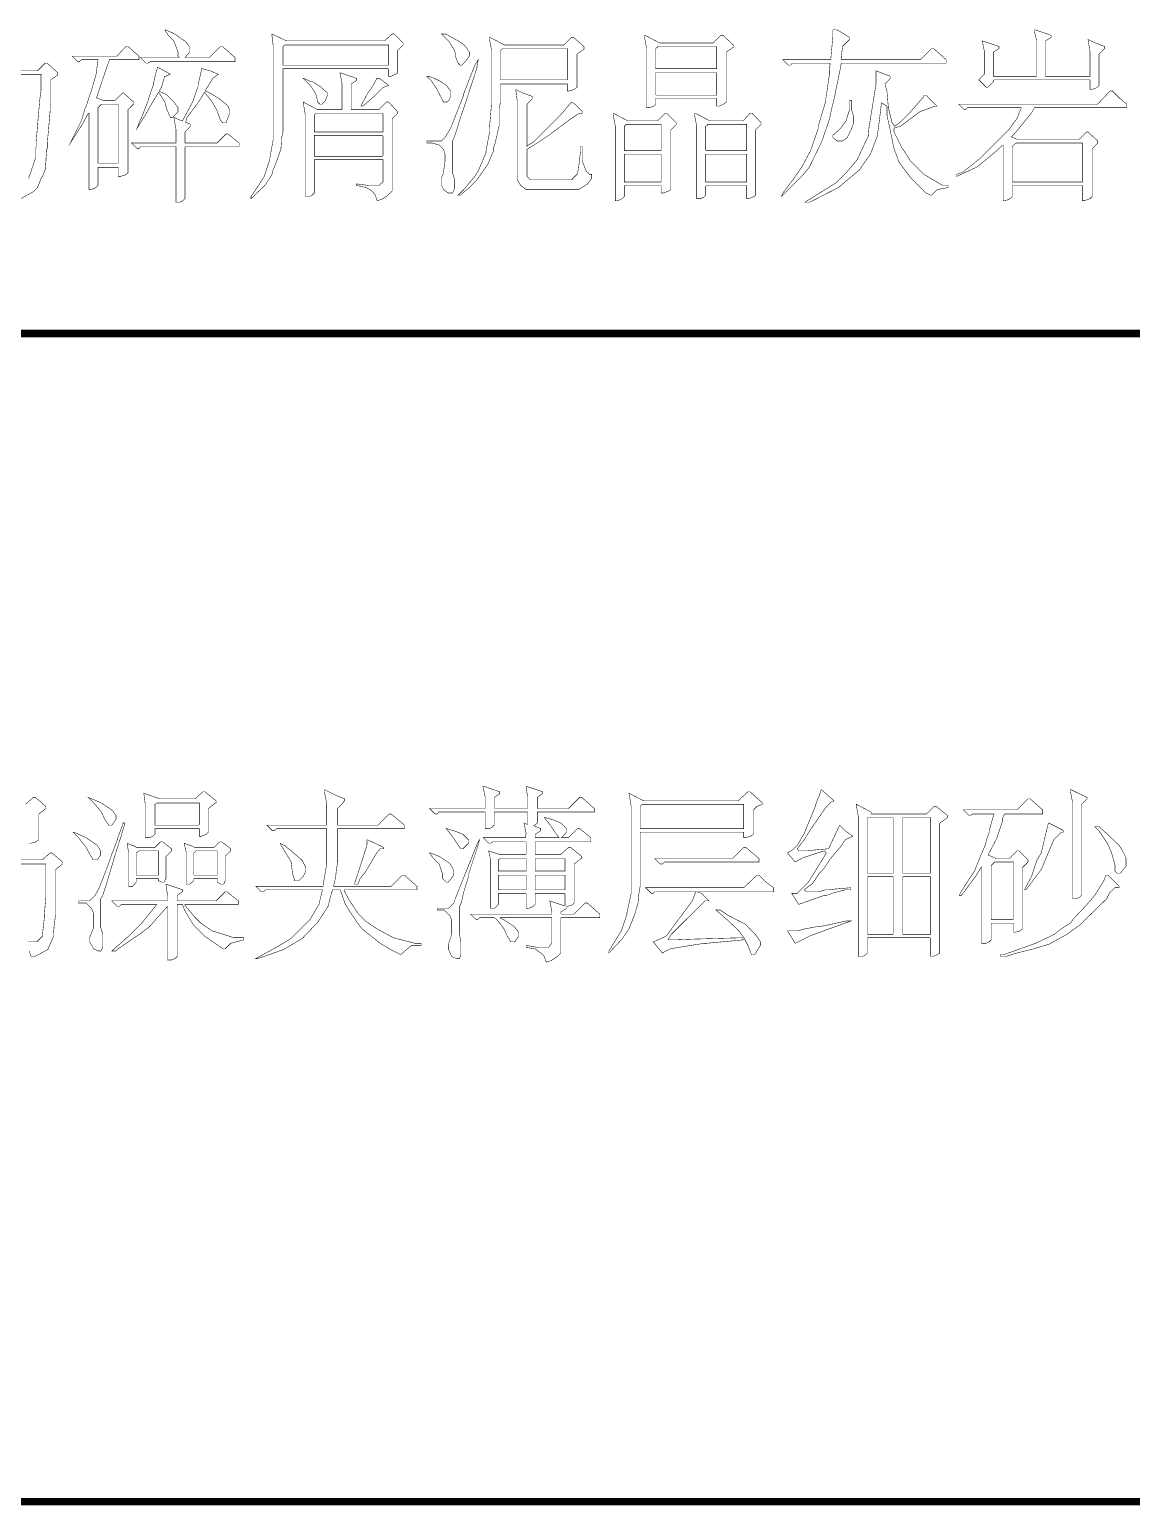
# Model space of a CAD drawing. Extents: x 94 to 452, y -72 to 1042.
# Drawn here: x 273.07 to 294.83, y 258.6 to 287.75 of the extents above; entities that cross this region are included whole.
import ezdxf

# ---------------------------------------------------------------- set-up
doc = ezdxf.new("R2010")
doc.units = 0
doc.header["$MEASUREMENT"] = 0
doc.layers.add('TREE_LAYER', color=7, linetype='Continuous')

msp = doc.modelspace()

# ---------------------------------------------------------------- linework, layer by layer
at = {"layer": 'TREE_LAYER'}
for points, const_width, elevation in [([(275.752383, 287.74748), (275.738658, 287.74748), (275.807285, 287.637676), (275.917089, 287.527872), (275.999442, 287.308264), (275.999442, 287.225911), (276.026893, 287.19846), (276.026893, 287.19846), (275.258266, 287.19846), (275.36807, 287.088656), (275.409246, 287.088656), (275.450423, 287.116107), (277.124932, 287.116107), (277.124932, 287.19846), (276.877874, 287.418068), (276.836697, 287.418068), (276.617089, 287.19846), (276.136697, 287.19846), (276.136697, 287.19846), (276.150423, 287.212186), (276.21905, 287.294539), (276.21905, 287.418068), (276.150423, 287.514147), (275.930815, 287.665127), (275.875913, 287.692578), (275.752383, 287.74748), (275.752383, 287.74748)], 0.01, 56), ([(289.011207, 287.74748), (288.928854, 287.74748), (288.928854, 287.610225), (288.887677, 287.157284), (287.940619, 287.157284), (288.050423, 287.04748), (288.091599, 287.04748), (288.132775, 287.088656), (288.873952, 287.088656), (288.873952, 287.074931), (288.860226, 286.937676), (288.860226, 286.855323), (288.791599, 286.388656), (288.791599, 286.34748), (288.640619, 285.839637), (288.640619, 285.79846), (288.489638, 285.359245), (288.311207, 285.029833), (288.160226, 284.810225), (287.940619, 284.52199), (287.913168, 284.453362), (288.324932, 284.865127), (288.462187, 285.029833), (288.709246, 285.537676), (288.860226, 285.976892), (288.901403, 286.169049), (288.97003, 286.443558), (288.97003, 286.471009), (289.079834, 286.992578), (289.09356, 287.088656), (291.166109, 287.088656), (291.166109, 287.157284), (290.91905, 287.376892), (290.877874, 287.376892), (290.658266, 287.157284), (289.09356, 287.157284), (289.09356, 287.184735), (289.121011, 287.418068), (289.258266, 287.555323), (289.258266, 287.5965), (289.011207, 287.74748), (289.011207, 287.74748)], 0.01, 56), ([(292.922972, 287.74748), (292.909246, 287.74748), (292.909246, 287.720029), (292.950423, 287.541598), (292.950423, 286.827872), (292.936697, 286.827872), (292.113168, 286.827872), (292.099442, 286.827872), (292.099442, 287.308264), (292.209246, 287.376892), (292.209246, 287.376892), (292.209246, 287.418068), (291.879834, 287.527872), (291.921011, 287.32199), (291.921011, 286.869049), (291.811207, 286.759245), (291.962187, 286.608264), (291.989638, 286.608264), (292.099442, 286.718068), (292.099442, 286.745519), (292.113168, 286.759245), (294.007285, 286.759245), (294.007285, 286.745519), (294.007285, 286.567088), (294.089638, 286.580813), (294.14454, 286.608264), (294.185717, 286.649441), (294.185717, 287.267088), (294.295521, 287.376892), (294.295521, 287.418068), (294.117089, 287.486696), (293.966109, 287.555323), (294.007285, 287.32199), (294.007285, 286.827872), (294.007285, 286.827872), (293.128854, 286.827872), (293.128854, 286.827872), (293.128854, 287.527872), (293.238658, 287.5965), (293.238658, 287.5965), (293.238658, 287.637676), (292.922972, 287.74748), (292.922972, 287.74748)], 0.01, 56), ([(277.852383, 287.665127), (277.852383, 287.665127), (277.852383, 287.651402), (277.879834, 287.431794), (277.879834, 285.578853), (277.811207, 285.208264), (277.811207, 285.180813), (277.701403, 284.851402), (277.591599, 284.67297), (277.440619, 284.453362), (277.440619, 284.412186), (277.715128, 284.67297), (277.852383, 284.878853), (277.866109, 284.94748), (277.948462, 285.153362), (277.962187, 285.194539), (278.030815, 285.386696), (278.04454, 285.565127), (278.04454, 285.565127), (278.04454, 285.606304), (278.071991, 285.729833), (278.071991, 286.965127), (278.071991, 286.978853), (280.14454, 286.978853), (280.158266, 286.965127), (280.158266, 286.827872), (280.199442, 286.827872), (280.295521, 286.869049), (280.336697, 286.8965), (280.336697, 287.335715), (280.446501, 287.445519), (280.446501, 287.486696), (280.26807, 287.665127), (280.226893, 287.665127), (280.075913, 287.527872), (278.140619, 287.527872), (277.852383, 287.665127), (277.852383, 287.665127)], 0.01, 56), ([(278.099442, 287.445519), (278.099442, 287.445519), (280.14454, 287.445519), (280.158266, 287.445519), (280.158266, 287.04748), (280.14454, 287.04748), (278.071991, 287.04748), (278.071991, 287.04748), (278.071991, 287.418068), (278.099442, 287.445519), (278.099442, 287.445519)], 0.01, 56), ([(281.283756, 287.665127), (281.201403, 287.665127), (281.352383, 287.514147), (281.462187, 287.335715), (281.489638, 287.184735), (281.530815, 287.088656), (281.571991, 287.04748), (281.599442, 287.04748), (281.681795, 287.129833), (281.750423, 287.225911), (281.750423, 287.308264), (281.66807, 287.431794), (281.530815, 287.527872), (281.283756, 287.665127), (281.283756, 287.665127)], 0.01, 56), ([(282.162187, 287.5965), (282.148462, 287.5965), (282.148462, 287.569049), (282.189638, 287.349441), (282.189638, 286.278853), (282.148462, 285.79846), (282.148462, 285.716107), (282.079834, 285.345519), (282.079834, 285.318068), (281.928854, 284.961205), (281.860226, 284.851402), (281.640619, 284.590617), (281.530815, 284.480813), (281.571991, 284.480813), (281.736697, 284.618068), (281.901403, 284.782774), (282.121011, 285.09846), (282.230815, 285.359245), (282.230815, 285.414147), (282.258266, 285.4965), (282.299442, 285.674931), (282.340619, 285.853362), (282.340619, 286.210225), (282.36807, 286.306304), (282.36807, 286.676892), (282.381795, 286.676892), (283.685717, 286.676892), (283.685717, 286.676892), (283.685717, 286.539637), (283.726893, 286.539637), (283.822972, 286.567088), (283.877874, 286.608264), (283.877874, 287.267088), (284.015128, 287.363166), (284.015128, 287.376892), (284.015128, 287.418068), (283.809246, 287.5965), (283.76807, 287.5965), (283.617089, 287.445519), (282.450423, 287.445519), (282.162187, 287.5965), (282.162187, 287.5965)], 0.01, 56), ([(285.222972, 287.637676), (285.209246, 287.637676), (285.209246, 287.610225), (285.250423, 287.390617), (285.250423, 286.210225), (285.31905, 286.210225), (285.387677, 286.237676), (285.428854, 286.278853), (285.428854, 286.388656), (285.442579, 286.388656), (286.636697, 286.388656), (286.636697, 286.388656), (286.636697, 286.237676), (286.677874, 286.237676), (286.773952, 286.278853), (286.828854, 286.320029), (286.828854, 287.308264), (286.966109, 287.404343), (286.966109, 287.418068), (286.966109, 287.445519), (286.760226, 287.637676), (286.71905, 287.637676), (286.56807, 287.486696), (285.511207, 287.486696), (285.222972, 287.637676), (285.222972, 287.637676)], 0.01, 56), ([(275.011207, 287.418068), (274.97003, 287.418068), (274.791599, 287.225911), (273.913168, 287.225911), (274.022972, 287.116107), (274.050423, 287.116107), (274.091599, 287.157284), (274.421011, 287.157284), (274.421011, 287.157284), (274.379834, 286.855323), (274.283756, 286.525911), (274.27003, 286.49846), (274.187677, 286.237676), (274.173952, 286.223951), (274.091599, 285.949441), (273.871991, 285.510225), (273.871991, 285.510225), (274.11905, 285.894539), (274.228854, 286.100421), (274.242579, 286.100421), (274.242579, 284.590617), (274.324932, 284.604343), (274.379834, 284.631794), (274.421011, 284.67297), (274.421011, 285.029833), (274.421011, 285.029833), (274.81905, 285.029833), (274.81905, 285.029833), (274.81905, 284.851402), (274.860226, 284.851402), (274.956305, 284.878853), (275.011207, 284.920029), (275.011207, 286.169049), (275.121011, 286.278853), (275.121011, 286.320029), (274.928854, 286.49846), (274.901403, 286.49846), (274.750423, 286.34748), (274.530815, 286.34748), (274.39356, 286.402382), (274.39356, 286.416107), (274.640619, 287.143558), (274.640619, 287.157284), (275.230815, 287.157284), (275.230815, 287.225911), (275.011207, 287.418068), (275.011207, 287.418068)], 0.01, 56), ([(281.928854, 287.157284), (281.860226, 287.04748), (281.640619, 286.484735), (281.640619, 286.457284), (281.379834, 285.79846), (281.27003, 285.620029), (281.201403, 285.551402), (280.913168, 285.551402), (280.913168, 285.510225), (281.022972, 285.510225), (281.160226, 285.469049), (281.242579, 285.386696), (281.27003, 285.290617), (281.27003, 285.139637), (281.242579, 284.94748), (281.242579, 284.920029), (281.201403, 284.823951), (281.201403, 284.67297), (281.242579, 284.590617), (281.338658, 284.52199), (281.421011, 284.52199), (281.462187, 284.618068), (281.462187, 284.782774), (281.421011, 284.920029), (281.421011, 285.551402), (281.462187, 285.64748), (281.503364, 285.771009), (281.599442, 286.086696), (281.626893, 286.155323), (281.901403, 286.992578), (281.901403, 287.020029), (281.928854, 287.157284), (281.928854, 287.157284)], 0.01, 56), ([(282.409246, 287.376892), (282.409246, 287.376892), (283.685717, 287.376892), (283.685717, 287.376892), (283.685717, 286.759245), (283.685717, 286.759245), (282.381795, 286.759245), (282.36807, 286.759245), (282.36807, 287.335715), (282.409246, 287.376892), (282.409246, 287.376892)], 0.01, 56), ([(285.47003, 287.404343), (285.47003, 287.418068), (286.636697, 287.418068), (286.636697, 287.404343), (286.636697, 286.978853), (286.636697, 286.978853), (285.442579, 286.978853), (285.428854, 286.978853), (285.428854, 287.376892), (285.47003, 287.404343), (285.47003, 287.404343)], 0.01, 56), ([(272.897481, 284.412186), (273.14454, 284.549441), (273.226893, 284.631794), (273.295521, 284.810225), (273.336697, 284.878853), (273.377874, 284.988656), (273.391599, 285.153362), (273.391599, 285.167088), (273.391599, 285.194539), (273.405325, 285.331794), (273.405325, 285.386696), (273.41905, 285.400421), (273.41905, 285.455323), (273.41905, 285.510225), (273.446501, 285.812186), (273.446501, 285.812186), (273.473952, 286.141598), (273.473952, 286.155323), (273.473952, 286.251402), (273.487677, 286.265127), (273.487677, 286.759245), (273.624932, 286.855323), (273.624932, 286.869049), (273.624932, 286.8965), (273.41905, 287.088656), (273.377874, 287.088656), (273.226893, 286.937676), (272.101403, 286.937676)], 0.01, 56), ([(272.828854, 286.869049), (273.295521, 286.869049), (273.295521, 286.855323), (273.295521, 286.553362), (273.26807, 286.34748), (273.226893, 285.867088), (273.226893, 285.867088), (273.199442, 285.537676), (273.199442, 285.523951), (273.199442, 285.427872), (273.185717, 285.414147), (273.185717, 285.208264), (273.075913, 284.892578), (273.048462, 284.810225)], 0.01, 56), ([(276.479834, 286.978853), (276.466109, 286.978853), (276.466109, 286.965127), (276.438658, 286.841598), (276.397481, 286.663166), (276.397481, 286.635715), (276.287677, 286.320029), (276.095521, 285.963166), (276.081795, 285.949441), (276.06807, 285.949441), (275.917089, 286.018068), (275.958266, 285.784735), (275.958266, 285.510225), (275.958266, 285.510225), (275.079834, 285.510225), (275.189638, 285.400421), (275.230815, 285.400421), (275.258266, 285.441598), (275.958266, 285.441598), (275.958266, 285.427872), (275.958266, 284.343558), (276.040619, 284.343558), (276.095521, 284.371009), (276.136697, 284.412186), (276.136697, 285.427872), (276.150423, 285.441598), (277.207285, 285.441598), (277.207285, 285.510225), (276.987677, 285.688656), (276.946501, 285.688656), (276.76807, 285.510225), (276.150423, 285.510225), (276.136697, 285.510225), (276.136697, 285.729833), (276.246501, 285.839637), (276.246501, 285.880813), (276.150423, 285.92199), (276.177874, 286.018068), (276.397481, 286.306304), (276.521011, 286.512186), (276.658266, 286.34748), (276.754344, 286.182774), (276.76807, 286.155323), (276.836697, 285.963166), (276.877874, 285.908264), (276.946501, 285.908264), (277.015128, 286.086696), (277.015128, 286.169049), (276.987677, 286.237676), (276.960226, 286.265127), (276.809246, 286.388656), (276.630815, 286.49846), (276.534736, 286.539637), (276.685717, 286.786696), (276.795521, 286.869049), (276.630815, 286.937676), (276.575913, 286.951402), (276.479834, 286.978853), (276.479834, 286.978853)], 0.01, 56), ([(275.601403, 287.006304), (275.587677, 287.006304), (275.587677, 286.978853), (275.560226, 286.882774), (275.51905, 286.704343), (275.51905, 286.676892), (275.464148, 286.525911), (275.464148, 286.512186), (275.409246, 286.361205), (275.409246, 286.34748), (275.271991, 285.990617), (275.258266, 285.976892), (275.189638, 285.79846), (275.36807, 286.086696), (275.450423, 286.237676), (275.615128, 286.512186), (275.628854, 286.49846), (275.738658, 286.320029), (275.779834, 286.169049), (275.848462, 286.018068), (275.889638, 286.018068), (275.999442, 286.127872), (275.999442, 286.210225), (275.930815, 286.306304), (275.766109, 286.471009), (275.642579, 286.525911), (275.628854, 286.539637), (275.67003, 286.608264), (275.738658, 286.827872), (275.752383, 286.827872), (275.848462, 286.869049), (275.601403, 287.006304), (275.601403, 287.006304)], 0.01, 56), ([(279.211207, 286.8965), (279.197481, 286.8965), (279.197481, 286.882774), (279.238658, 286.690617), (279.238658, 286.169049), (279.238658, 286.169049), (278.758266, 286.169049), (278.47003, 286.320029), (278.511207, 286.07297), (278.511207, 284.453362), (278.59356, 284.453362), (278.648462, 284.480813), (278.689638, 284.52199), (278.689638, 285.180813), (278.689638, 285.180813), (280.034736, 285.180813), (280.048462, 285.180813), (280.048462, 284.741598), (279.966109, 284.67297), (279.760226, 284.67297), (279.554344, 284.700421), (279.526893, 284.700421), (279.526893, 284.67297), (279.71905, 284.631794), (279.828854, 284.563166), (279.897481, 284.480813), (279.924932, 284.384735), (279.938658, 284.371009), (280.048462, 284.412186), (280.14454, 284.480813), (280.226893, 284.563166), (280.226893, 285.990617), (280.336697, 286.100421), (280.336697, 286.127872), (280.158266, 286.320029), (280.117089, 286.320029), (279.966109, 286.169049), (279.430815, 286.169049), (279.417089, 286.169049), (279.417089, 286.676892), (279.526893, 286.745519), (279.526893, 286.759245), (279.526893, 286.786696), (279.211207, 286.8965), (279.211207, 286.8965)], 0.01, 56), ([(285.428854, 286.8965), (285.442579, 286.8965), (286.636697, 286.8965), (286.636697, 286.8965), (286.636697, 286.471009), (286.636697, 286.457284), (285.442579, 286.457284), (285.428854, 286.471009), (285.428854, 286.8965), (285.428854, 286.8965)], 0.01, 56), ([(289.779834, 286.937676), (289.779834, 286.937676), (289.779834, 286.663166), (289.642579, 285.812186), (289.628854, 285.64748), (289.409246, 285.180813), (289.189638, 284.920029), (288.997481, 284.727872), (288.379834, 284.343558), (288.475913, 284.343558), (289.038658, 284.631794), (289.450423, 284.974931), (289.67003, 285.290617), (289.807285, 285.64748), (289.848462, 285.963166), (289.889638, 286.306304), (289.999442, 286.237676), (289.999442, 286.045519), (290.040619, 285.867088), (290.136697, 285.400421), (290.232775, 285.139637), (290.260226, 285.09846), (290.466109, 284.823951), (290.76807, 284.52199), (290.864148, 284.480813), (290.877874, 284.480813), (290.987677, 284.590617), (291.207285, 284.631794), (291.207285, 284.67297), (291.097481, 284.67297), (290.726893, 284.892578), (290.466109, 285.153362), (290.287677, 285.427872), (290.136697, 285.729833), (290.136697, 285.79846), (290.150423, 285.812186), (290.260226, 285.839637), (290.64454, 286.127872), (290.946501, 286.237676), (290.987677, 286.237676), (290.76807, 286.457284), (290.726893, 286.457284), (290.726893, 286.429833), (290.438658, 286.100421), (290.273952, 285.935715), (290.150423, 285.839637), (290.095521, 285.92199), (290.026893, 286.1965), (289.999442, 286.512186), (289.958266, 286.676892), (289.958266, 286.676892), (290.06807, 286.786696), (290.06807, 286.827872), (289.779834, 286.937676), (289.779834, 286.937676)], 0.01, 56), ([(278.483756, 286.786696), (278.47003, 286.786696), (278.621011, 286.635715), (278.717089, 286.484735), (278.730815, 286.443558), (278.758266, 286.320029), (278.799442, 286.278853), (278.840619, 286.278853), (278.909246, 286.34748), (278.950423, 286.457284), (278.950423, 286.49846), (278.813168, 286.62199), (278.662187, 286.718068), (278.607285, 286.731794), (278.483756, 286.786696), (278.483756, 286.786696)], 0.01, 56), ([(279.979834, 286.786696), (279.938658, 286.786696), (279.924932, 286.786696), (279.828854, 286.608264), (279.746501, 286.49846), (279.609246, 286.237676), (279.636697, 286.237676), (279.664148, 286.251402), (279.883756, 286.443558), (280.048462, 286.608264), (280.158266, 286.649441), (279.979834, 286.786696), (279.979834, 286.786696)], 0.01, 56), ([(280.954344, 286.827872), (280.913168, 286.827872), (280.995521, 286.745519), (281.091599, 286.608264), (281.242579, 286.320029), (281.311207, 286.320029), (281.352383, 286.361205), (281.379834, 286.416107), (281.379834, 286.539637), (281.311207, 286.635715), (281.201403, 286.718068), (281.064148, 286.786696), (280.954344, 286.827872), (280.954344, 286.827872)], 0.01, 56), ([(282.67003, 286.567088), (282.67003, 286.567088), (282.67003, 286.553362), (282.697481, 286.333755), (282.697481, 284.782774), (282.766109, 284.67297), (282.875913, 284.590617), (283.905325, 284.590617), (283.973952, 284.631794), (284.083756, 284.700421), (284.166109, 284.810225), (284.166109, 284.892578), (284.124932, 284.892578), (284.056305, 284.961205), (283.987677, 285.139637), (283.987677, 285.441598), (283.946501, 285.441598), (283.946501, 285.345519), (283.905325, 284.988656), (283.877874, 284.892578), (283.76807, 284.782774), (282.958266, 284.782774), (282.889638, 284.851402), (282.889638, 285.386696), (283.026893, 285.469049), (283.356305, 285.688656), (283.699442, 285.949441), (283.905325, 286.086696), (283.987677, 286.100421), (283.987677, 286.127872), (283.836697, 286.278853), (283.76807, 286.320029), (283.548462, 286.059245), (283.026893, 285.537676), (282.917089, 285.469049), (282.889638, 285.441598), (282.889638, 285.455323), (282.889638, 286.278853), (282.999442, 286.388656), (282.999442, 286.429833), (282.807285, 286.49846), (282.67003, 286.567088), (282.67003, 286.567088)], 0.01, 56), ([(274.489638, 286.278853), (274.489638, 286.278853), (274.81905, 286.278853), (274.81905, 286.278853), (274.81905, 285.112186), (274.81905, 285.112186), (274.421011, 285.112186), (274.421011, 285.112186), (274.421011, 286.210225), (274.489638, 286.278853), (274.489638, 286.278853)], 0.01, 56), ([(289.299442, 286.34748), (289.258266, 286.34748), (289.258266, 286.169049), (289.189638, 285.949441), (289.079834, 285.79846), (288.928854, 285.661205), (288.928854, 285.620029), (289.011207, 285.551402), (289.121011, 285.551402), (289.217089, 285.620029), (289.299442, 285.79846), (289.340619, 285.908264), (289.340619, 286.031794), (289.299442, 286.169049), (289.299442, 286.34748), (289.299442, 286.34748)], 0.01, 56), ([(294.446501, 286.539637), (294.405325, 286.539637), (294.158266, 286.278853), (291.413168, 286.278853), (291.522972, 286.169049), (291.550423, 286.169049), (291.591599, 286.210225), (292.648462, 286.210225), (292.648462, 286.1965), (292.59356, 286.07297), (292.579834, 286.018068), (292.401403, 285.771009), (291.838658, 285.208264), (291.495521, 284.933755), (291.371991, 284.892578), (291.371991, 284.851402), (291.728854, 285.016107), (291.783756, 285.043558), (292.16807, 285.359245), (292.277874, 285.469049), (292.291599, 285.469049), (292.291599, 284.371009), (292.373952, 284.384735), (292.428854, 284.412186), (292.47003, 284.453362), (292.47003, 284.659245), (292.47003, 284.67297), (293.856305, 284.67297), (293.856305, 284.659245), (293.856305, 284.371009), (293.897481, 284.371009), (294.007285, 284.412186), (294.048462, 284.453362), (294.048462, 285.400421), (294.158266, 285.510225), (294.158266, 285.551402), (293.966109, 285.729833), (293.938658, 285.729833), (293.787677, 285.578853), (292.579834, 285.578853), (292.456305, 285.633755), (292.59356, 285.784735), (292.86807, 286.127872), (292.909246, 286.210225), (294.734736, 286.210225), (294.734736, 286.278853), (294.597481, 286.388656), (294.446501, 286.539637), (294.446501, 286.539637)], 0.01, 56), ([(278.717089, 286.086696), (278.730815, 286.100421), (280.034736, 286.100421), (280.048462, 286.086696), (280.048462, 285.729833), (280.034736, 285.729833), (278.689638, 285.729833), (278.689638, 285.729833), (278.689638, 286.059245), (278.717089, 286.086696), (278.717089, 286.086696)], 0.01, 56), ([(284.591599, 286.100421), (284.591599, 286.100421), (284.591599, 286.07297), (284.632775, 285.853362), (284.632775, 284.371009), (284.715128, 284.384735), (284.77003, 284.412186), (284.811207, 284.453362), (284.811207, 284.659245), (284.811207, 284.67297), (285.538658, 284.67297), (285.538658, 284.659245), (285.538658, 284.52199), (285.579834, 284.52199), (285.689638, 284.563166), (285.730815, 284.590617), (285.730815, 285.771009), (285.840619, 285.880813), (285.840619, 285.908264), (285.648462, 286.100421), (285.621011, 286.100421), (285.47003, 285.949441), (284.879834, 285.949441), (284.591599, 286.100421), (284.591599, 286.100421)], 0.01, 56), ([(286.211207, 286.100421), (286.197481, 286.100421), (286.197481, 286.07297), (286.238658, 285.853362), (286.238658, 284.412186), (286.321011, 284.412186), (286.375913, 284.439637), (286.417089, 284.480813), (286.417089, 284.659245), (286.430815, 284.67297), (287.226893, 284.67297), (287.226893, 284.659245), (287.226893, 284.412186), (287.26807, 284.412186), (287.377874, 284.453362), (287.405325, 284.480813), (287.405325, 285.771009), (287.515128, 285.880813), (287.515128, 285.908264), (287.336697, 286.100421), (287.295521, 286.100421), (287.158266, 285.949441), (286.499442, 285.949441), (286.211207, 286.100421), (286.211207, 286.100421)], 0.01, 56), ([(284.838658, 285.867088), (284.852383, 285.880813), (285.538658, 285.880813), (285.538658, 285.867088), (285.538658, 285.37297), (285.538658, 285.359245), (284.811207, 285.359245), (284.811207, 285.37297), (284.811207, 285.839637), (284.838658, 285.867088), (284.838658, 285.867088)], 0.01, 56), ([(286.458266, 285.867088), (286.458266, 285.880813), (287.226893, 285.880813), (287.226893, 285.867088), (287.226893, 285.37297), (287.226893, 285.359245), (286.430815, 285.359245), (286.417089, 285.37297), (286.417089, 285.839637), (286.458266, 285.867088), (286.458266, 285.867088)], 0.01, 56), ([(278.689638, 285.64748), (278.689638, 285.661205), (280.034736, 285.661205), (280.048462, 285.64748), (280.048462, 285.263166), (280.034736, 285.249441), (278.689638, 285.249441), (278.689638, 285.263166), (278.689638, 285.64748), (278.689638, 285.64748)], 0.01, 56), ([(292.538658, 285.510225), (292.538658, 285.510225), (293.856305, 285.510225), (293.856305, 285.510225), (293.856305, 284.741598), (293.856305, 284.741598), (292.47003, 284.741598), (292.47003, 284.741598), (292.47003, 285.441598), (292.538658, 285.510225), (292.538658, 285.510225)], 0.01, 56), ([(284.811207, 285.290617), (284.811207, 285.290617), (285.538658, 285.290617), (285.538658, 285.290617), (285.538658, 284.741598), (285.538658, 284.741598), (284.811207, 284.741598), (284.811207, 284.741598), (284.811207, 285.290617), (284.811207, 285.290617)], 0.01, 56), ([(286.417089, 285.290617), (286.430815, 285.290617), (287.226893, 285.290617), (287.226893, 285.290617), (287.226893, 284.741598), (287.226893, 284.741598), (286.430815, 284.741598), (286.417089, 284.741598), (286.417089, 285.290617), (286.417089, 285.290617)], 0.01, 56), ([(221.22612, 281.747003), (399.22612, 281.747003)], 0.15, 178), ([(273.059473, 271.681371), (273.10065, 271.681371), (273.196728, 271.708822), (273.25163, 271.749998), (273.25163, 272.257841), (273.388885, 272.367645), (273.388885, 272.367645), (273.388885, 272.408822), (273.183003, 272.587253), (273.141826, 272.587253), (272.990846, 272.449998)], 0.01, 57), ([(274.22614, 272.587253), (274.22614, 272.587253), (274.335944, 272.477449), (274.486924, 272.299018), (274.555552, 272.148037), (274.624179, 272.051959), (274.624179, 272.038233), (274.692807, 272.038233), (274.77516, 272.148037), (274.77516, 272.23039), (274.706532, 272.326469), (274.486924, 272.477449), (274.22614, 272.587253), (274.22614, 272.587253)], 0.01, 57), ([(276.532023, 272.697057), (276.490846, 272.697057), (276.339866, 272.559802), (275.639866, 272.559802), (275.324179, 272.669606), (275.35163, 272.463724), (275.35163, 271.791175), (275.433983, 271.791175), (275.502611, 271.818626), (275.543787, 271.859802), (275.543787, 271.969606), (275.543787, 271.969606), (276.408493, 271.969606), (276.422219, 271.969606), (276.422219, 271.818626), (276.463395, 271.818626), (276.559473, 271.859802), (276.60065, 271.900979), (276.60065, 272.367645), (276.737905, 272.477449), (276.75163, 272.477449), (276.75163, 272.518626), (276.532023, 272.697057), (276.532023, 272.697057)], 0.01, 57), ([(278.892807, 272.738233), (278.892807, 272.738233), (278.892807, 272.683332), (278.933983, 272.463724), (278.933983, 272.051959), (278.920258, 272.038233), (277.753591, 272.038233), (277.863395, 271.92843), (277.904572, 271.92843), (277.945748, 271.969606), (278.920258, 271.969606), (278.933983, 271.969606), (278.933983, 271.255881), (278.865356, 270.857841), (278.865356, 270.83039), (277.533983, 270.83039), (277.643787, 270.720586), (277.684964, 270.720586), (277.72614, 270.761763), (278.85163, 270.761763), (278.85163, 270.761763), (278.783003, 270.473528), (278.604572, 270.171567), (278.233983, 269.800979), (277.959473, 269.636273), (277.533983, 269.402939), (277.57516, 269.402939), (278.083003, 269.581371), (278.453591, 269.800979), (278.755552, 270.116665), (278.961434, 270.432351), (279.043787, 270.748037), (279.057513, 270.761763), (279.194768, 270.761763), (279.208493, 270.748037), (279.304572, 270.473528), (279.441826, 270.25392), (279.606532, 270.020586), (279.647709, 269.97941), (279.990846, 269.7049), (280.224179, 269.567645), (280.388885, 269.485292), (280.402611, 269.485292), (280.608493, 269.663724), (280.80065, 269.663724), (280.80065, 269.7049), (280.677121, 269.7049), (280.25163, 269.814704), (279.922219, 269.993135), (279.702611, 270.144116), (279.55163, 270.295096), (279.373199, 270.569606), (279.277121, 270.748037), (279.290846, 270.761763), (280.718297, 270.761763), (280.718297, 270.83039), (280.471238, 271.049998), (280.430062, 271.049998), (280.210454, 270.83039), (279.071238, 270.83039), (279.071238, 270.844116), (279.112415, 271.008822), (279.12614, 271.159802), (279.153591, 271.310783), (279.153591, 271.969606), (279.153591, 271.969606), (280.471238, 271.969606), (280.471238, 272.038233), (280.210454, 272.257841), (280.169277, 272.257841), (279.94967, 272.038233), (279.153591, 272.038233), (279.153591, 272.051959), (279.153591, 272.367645), (279.290846, 272.518626), (279.290846, 272.559802), (279.112415, 272.62843), (278.892807, 272.738233), (278.892807, 272.738233)], 0.01, 57), ([(282.035944, 272.806861), (282.022219, 272.806861), (282.022219, 272.793135), (282.063395, 272.600979), (282.063395, 272.381371), (282.063395, 272.367645), (280.965356, 272.367645), (281.07516, 272.257841), (281.116336, 272.257841), (281.143787, 272.299018), (282.063395, 272.299018), (282.063395, 272.299018), (282.063395, 271.969606), (282.145748, 271.969606), (282.20065, 271.997057), (282.241826, 272.038233), (282.241826, 272.299018), (282.255552, 272.299018), (282.90065, 272.299018), (282.90065, 272.299018), (282.90065, 272.065684), (282.90065, 272.051959), (282.832023, 272.07941), (282.873199, 271.873528), (282.859473, 271.791175), (282.022219, 271.791175), (282.132023, 271.681371), (282.173199, 271.681371), (282.214375, 271.708822), (282.859473, 271.708822), (282.873199, 271.708822), (282.873199, 271.461763), (282.859473, 271.461763), (282.337905, 271.461763), (282.255552, 271.489214), (282.132023, 271.53039), (282.173199, 271.351959), (282.173199, 270.391175), (282.241826, 270.391175), (282.324179, 270.473528), (282.324179, 270.67941), (282.324179, 270.693135), (282.859473, 270.693135), (282.873199, 270.67941), (282.873199, 270.391175), (282.955552, 270.4049), (283.010454, 270.432351), (283.05163, 270.473528), (283.05163, 270.67941), (283.05163, 270.693135), (283.628101, 270.693135), (283.641826, 270.67941), (283.641826, 270.446077), (283.628101, 270.446077), (283.339866, 270.542155), (283.381042, 270.336273), (283.381042, 270.281371), (281.77516, 270.281371), (281.884964, 270.171567), (281.912415, 270.171567), (281.953591, 270.212743), (282.241826, 270.212743), (282.296728, 270.171567), (282.433983, 269.993135), (282.502611, 269.842155), (282.571238, 269.732351), (282.653591, 269.732351), (282.653591, 269.746077), (282.722219, 269.842155), (282.722219, 269.924508), (282.639866, 270.034312), (282.433983, 270.171567), (282.365356, 270.199018), (282.365356, 270.212743), (282.365356, 270.212743), (283.381042, 270.212743), (283.381042, 270.212743), (283.381042, 269.7049), (283.312415, 269.622547), (283.106532, 269.622547), (282.873199, 269.663724), (282.873199, 269.622547), (283.05163, 269.595096), (283.161434, 269.512743), (283.230062, 269.444116), (283.271238, 269.334312), (283.367317, 269.361763), (283.490846, 269.444116), (283.559473, 269.512743), (283.559473, 270.212743), (283.573199, 270.212743), (284.328101, 270.212743), (284.328101, 270.281371), (284.081042, 270.500979), (284.039866, 270.500979), (283.820258, 270.281371), (283.573199, 270.281371), (283.559473, 270.295096), (283.559473, 270.322547), (283.669277, 270.391175), (283.669277, 270.432351), (283.683003, 270.432351), (283.779081, 270.459802), (283.820258, 270.500979), (283.820258, 271.269606), (283.957513, 271.37941), (283.971238, 271.37941), (283.971238, 271.420586), (283.75163, 271.599018), (283.710454, 271.599018), (283.559473, 271.461763), (283.05163, 271.461763), (283.05163, 271.461763), (283.05163, 271.708822), (283.05163, 271.708822), (284.14967, 271.708822), (284.14967, 271.791175), (283.930062, 271.969606), (283.888885, 271.969606), (283.710454, 271.791175), (283.573199, 271.791175), (283.573199, 271.791175), (283.669277, 271.900979), (283.669277, 271.969606), (283.559473, 272.07941), (283.394768, 272.148037), (283.339866, 272.161763), (283.243787, 272.189214), (283.230062, 272.189214), (283.339866, 272.051959), (283.518297, 271.791175), (283.518297, 271.791175), (283.05163, 271.791175), (283.05163, 271.859802), (283.161434, 271.92843), (283.161434, 271.969606), (283.024179, 272.024508), (283.092807, 272.07941), (283.092807, 272.299018), (283.092807, 272.299018), (284.218297, 272.299018), (284.218297, 272.367645), (283.971238, 272.587253), (283.930062, 272.587253), (283.710454, 272.367645), (283.092807, 272.367645), (283.092807, 272.381371), (283.092807, 272.587253), (283.188885, 272.655881), (283.202611, 272.697057), (282.873199, 272.806861), (282.873199, 272.806861), (282.873199, 272.793135), (282.90065, 272.600979), (282.90065, 272.381371), (282.90065, 272.367645), (282.255552, 272.367645), (282.241826, 272.381371), (282.241826, 272.587253), (282.35163, 272.655881), (282.35163, 272.697057), (282.035944, 272.806861), (282.035944, 272.806861)], 0.01, 57), ([(287.292807, 272.697057), (287.25163, 272.697057), (287.059473, 272.518626), (285.192807, 272.518626), (284.904572, 272.669606), (284.945748, 272.422547), (284.945748, 270.67941), (284.863395, 270.308822), (284.863395, 270.281371), (284.753591, 269.951959), (284.643787, 269.773528), (284.506532, 269.55392), (284.506532, 269.512743), (284.767317, 269.787253), (284.904572, 269.993135), (285.014375, 270.267645), (285.083003, 270.500979), (285.096728, 270.665684), (285.124179, 270.83039), (285.124179, 271.887253), (285.124179, 271.900979), (287.169277, 271.900979), (287.169277, 271.887253), (287.169277, 271.791175), (287.210454, 271.791175), (287.306532, 271.818626), (287.361434, 271.859802), (287.361434, 272.340194), (287.430062, 272.408822), (287.539866, 272.449998), (287.539866, 272.477449), (287.292807, 272.697057), (287.292807, 272.697057)], 0.01, 57), ([(288.706532, 272.738233), (288.692807, 272.724508), (288.65163, 272.587253), (288.637905, 272.573528), (288.583003, 272.422547), (288.583003, 272.408822), (288.363395, 271.873528), (288.22614, 271.640194), (288.143787, 271.557841), (288.033983, 271.489214), (288.184964, 271.310783), (288.335944, 271.393135), (288.624179, 271.489214), (288.761434, 271.53039), (288.802611, 271.489214), (288.583003, 271.132351), (288.445748, 270.912743), (288.22614, 270.693135), (288.116336, 270.693135), (288.253591, 270.473528), (288.761434, 270.651959), (288.802611, 270.651959), (288.884964, 270.67941), (288.912415, 270.693135), (289.173199, 270.761763), (289.283003, 270.761763), (289.283003, 270.802939), (288.967317, 270.775488), (288.967317, 270.775488), (288.857513, 270.761763), (288.857513, 270.761763), (288.788885, 270.761763), (288.637905, 270.720586), (288.404572, 270.720586), (288.363395, 270.761763), (288.528101, 270.885292), (288.665356, 271.091175), (288.747709, 271.173528), (288.884964, 271.37941), (289.104572, 271.640194), (289.173199, 271.749998), (289.324179, 271.818626), (289.173199, 271.92843), (289.063395, 272.038233), (288.843787, 271.571567), (288.528101, 271.544116), (288.528101, 271.544116), (288.418297, 271.53039), (288.418297, 271.53039), (288.253591, 271.53039), (288.22614, 271.571567), (288.363395, 271.749998), (288.473199, 271.92843), (288.77516, 272.367645), (288.884964, 272.491175), (288.953591, 272.518626), (288.706532, 272.738233), (288.706532, 272.738233)], 0.01, 57), ([(292.824179, 272.559802), (292.783003, 272.559802), (292.563395, 272.340194), (291.506532, 272.340194), (291.616336, 272.23039), (291.643787, 272.23039), (291.684964, 272.257841), (292.110454, 272.257841), (292.110454, 272.257841), (292.014375, 271.92843), (292.014375, 271.887253), (291.973199, 271.777449), (291.945748, 271.667645), (291.835944, 271.406861), (291.72614, 271.132351), (291.465356, 270.734312), (291.424179, 270.651959), (291.424179, 270.651959), (291.465356, 270.651959), (291.479081, 270.665684), (291.753591, 271.036273), (291.863395, 271.214704), (291.863395, 271.214704), (291.863395, 269.7049), (291.959473, 269.7049), (292.014375, 269.732351), (292.055552, 269.773528), (292.055552, 270.102939), (292.055552, 270.102939), (292.481042, 270.102939), (292.494768, 270.102939), (292.494768, 269.924508), (292.535944, 269.924508), (292.632023, 269.951959), (292.673199, 269.993135), (292.673199, 271.200979), (292.783003, 271.310783), (292.783003, 271.351959), (292.604572, 271.53039), (292.563395, 271.53039), (292.412415, 271.37941), (292.15163, 271.37941), (292.00065, 271.448037), (292.00065, 271.461763), (292.165356, 271.777449), (292.27516, 272.106861), (292.27516, 272.161763), (292.316336, 272.257841), (293.071238, 272.257841), (293.071238, 272.340194), (292.824179, 272.559802), (292.824179, 272.559802)], 0.01, 57), ([(293.633983, 272.738233), (293.620258, 272.738233), (293.620258, 272.710783), (293.661434, 272.491175), (293.661434, 270.583332), (293.730062, 270.583332), (293.798689, 270.610783), (293.839866, 270.651959), (293.839866, 272.449998), (293.94967, 272.559802), (293.94967, 272.587253), (293.771238, 272.669606), (293.633983, 272.738233), (293.633983, 272.738233)], 0.01, 57), ([(275.584964, 272.477449), (275.598689, 272.477449), (276.408493, 272.477449), (276.422219, 272.477449), (276.422219, 272.051959), (276.408493, 272.038233), (275.543787, 272.038233), (275.543787, 272.051959), (275.543787, 272.449998), (275.584964, 272.477449), (275.584964, 272.477449)], 0.01, 57), ([(285.15163, 272.436273), (285.165356, 272.449998), (287.169277, 272.449998), (287.169277, 272.436273), (287.169277, 271.969606), (287.169277, 271.969606), (285.124179, 271.969606), (285.124179, 271.969606), (285.124179, 272.408822), (285.15163, 272.436273), (285.15163, 272.436273)], 0.01, 57), ([(289.392807, 272.449998), (289.392807, 272.449998), (289.392807, 272.422547), (289.433983, 272.202939), (289.433983, 269.444116), (289.516336, 269.444116), (289.571238, 269.471567), (289.612415, 269.512743), (289.612415, 269.800979), (289.612415, 269.814704), (290.847709, 269.814704), (290.861434, 269.800979), (290.861434, 269.444116), (290.902611, 269.444116), (290.998689, 269.485292), (291.039866, 269.512743), (291.039866, 272.07941), (291.177121, 272.175488), (291.190846, 272.189214), (291.190846, 272.23039), (290.971238, 272.408822), (290.930062, 272.408822), (290.779081, 272.257841), (289.694768, 272.257841), (289.681042, 272.299018), (289.392807, 272.449998), (289.392807, 272.449998)], 0.01, 57), ([(274.953591, 272.07941), (274.912415, 272.07941), (274.912415, 272.065684), (274.802611, 271.763724), (274.802611, 271.749998), (274.665356, 271.393135), (274.665356, 271.37941), (274.624179, 271.269606), (274.583003, 271.159802), (274.445748, 270.802939), (274.363395, 270.651959), (274.253591, 270.542155), (274.033983, 270.542155), (274.033983, 270.500979), (274.184964, 270.500979), (274.294768, 270.391175), (274.335944, 270.295096), (274.335944, 270.020586), (274.253591, 269.814704), (274.253591, 269.732351), (274.335944, 269.595096), (274.432023, 269.55392), (274.473199, 269.55392), (274.514375, 269.622547), (274.514375, 269.897057), (274.473199, 270.020586), (274.473199, 270.583332), (274.514375, 270.651959), (274.583003, 270.857841), (274.637905, 271.049998), (274.733983, 271.365684), (274.747709, 271.420586), (274.884964, 271.846077), (274.884964, 271.859802), (274.953591, 272.07941), (274.953591, 272.07941)], 0.01, 57), ([(289.612415, 272.189214), (289.612415, 272.189214), (290.120258, 272.189214), (290.120258, 272.189214), (290.120258, 271.091175), (290.120258, 271.091175), (289.612415, 271.091175), (289.612415, 271.091175), (289.612415, 272.189214), (289.612415, 272.189214)], 0.01, 57), ([(290.312415, 272.189214), (290.312415, 272.189214), (290.847709, 272.189214), (290.861434, 272.189214), (290.861434, 271.091175), (290.847709, 271.091175), (290.312415, 271.091175), (290.312415, 271.091175), (290.312415, 272.189214), (290.312415, 272.189214)], 0.01, 57), ([(293.194768, 272.07941), (293.181042, 272.065684), (293.043787, 271.489214), (292.961434, 271.351959), (292.85163, 271.022547), (292.755552, 270.844116), (292.714375, 270.761763), (292.741826, 270.761763), (292.755552, 270.775488), (293.043787, 271.159802), (293.290846, 271.749998), (293.441826, 271.900979), (293.483003, 271.900979), (293.469277, 271.942155), (293.194768, 272.07941), (293.194768, 272.07941)], 0.01, 57), ([(294.183003, 272.010783), (294.10065, 272.010783), (294.183003, 271.92843), (294.347709, 271.681371), (294.361434, 271.65392), (294.430062, 271.502939), (294.498689, 271.255881), (294.498689, 271.132351), (294.539866, 271.091175), (294.608493, 271.091175), (294.718297, 271.22843), (294.718297, 271.393135), (294.64967, 271.53039), (294.581042, 271.640194), (294.333983, 271.873528), (294.183003, 272.010783), (294.183003, 272.010783)], 0.01, 57), ([(273.937905, 271.900979), (273.924179, 271.900979), (274.047709, 271.777449), (274.184964, 271.599018), (274.267317, 271.448037), (274.322219, 271.351959), (274.335944, 271.351959), (274.404572, 271.351959), (274.473199, 271.448037), (274.473199, 271.53039), (274.404572, 271.640194), (274.184964, 271.791175), (273.937905, 271.900979), (273.937905, 271.900979)], 0.01, 57), ([(275.694768, 271.708822), (275.653591, 271.708822), (275.543787, 271.599018), (275.186924, 271.599018), (275.104572, 271.640194), (275.090846, 271.640194), (274.994768, 271.681371), (275.022219, 271.502939), (275.022219, 270.83039), (275.104572, 270.83039), (275.173199, 270.912743), (275.173199, 270.981371), (275.173199, 270.981371), (275.612415, 270.981371), (275.612415, 270.940194), (275.681042, 270.912743), (275.722219, 270.912743), (275.722219, 270.912743), (275.763395, 270.981371), (275.763395, 271.420586), (275.873199, 271.53039), (275.873199, 271.571567), (275.694768, 271.708822), (275.694768, 271.708822)], 0.01, 57), ([(276.861434, 271.708822), (276.820258, 271.708822), (276.710454, 271.599018), (276.32614, 271.599018), (276.243787, 271.640194), (276.230062, 271.640194), (276.120258, 271.681371), (276.161434, 271.502939), (276.161434, 270.871567), (276.230062, 270.871567), (276.312415, 270.940194), (276.312415, 270.981371), (276.312415, 270.981371), (276.779081, 270.981371), (276.779081, 270.981371), (276.779081, 270.912743), (276.792807, 270.899018), (276.847709, 270.871567), (276.888885, 270.871567), (276.902611, 270.871567), (276.930062, 270.940194), (276.930062, 271.420586), (277.039866, 271.53039), (277.039866, 271.571567), (276.861434, 271.708822), (276.861434, 271.708822)], 0.01, 57), ([(278.014375, 271.681371), (278.014375, 271.681371), (278.028101, 271.65392), (278.233983, 271.310783), (278.261434, 271.077449), (278.302611, 270.95392), (278.302611, 270.940194), (278.384964, 270.940194), (278.467317, 271.022547), (278.522219, 271.118626), (278.522219, 271.200979), (278.453591, 271.338233), (278.42614, 271.365684), (278.233983, 271.53039), (278.096728, 271.640194), (278.014375, 271.681371), (278.014375, 271.681371)], 0.01, 57), ([(279.743787, 271.749998), (279.730062, 271.749998), (279.730062, 271.640194), (279.483003, 270.871567), (279.55163, 270.871567), (279.592807, 270.981371), (279.702611, 271.118626), (279.922219, 271.489214), (279.990846, 271.571567), (280.059473, 271.571567), (280.059473, 271.599018), (279.743787, 271.749998), (279.743787, 271.749998)], 0.01, 57), ([(281.953591, 271.749998), (281.912415, 271.681371), (281.473199, 270.583332), (281.445748, 270.500979), (281.335944, 270.391175), (281.116336, 270.391175), (281.116336, 270.363724), (281.253591, 270.363724), (281.377121, 270.240194), (281.404572, 270.144116), (281.404572, 269.883332), (281.335944, 269.677449), (281.335944, 269.595096), (281.404572, 269.444116), (281.50065, 269.402939), (281.555552, 269.402939), (281.583003, 269.471567), (281.583003, 269.746077), (281.555552, 269.883332), (281.555552, 270.432351), (281.596728, 270.514704), (281.637905, 270.706861), (281.733983, 271.022547), (281.733983, 271.063724), (281.912415, 271.599018), (281.953591, 271.749998), (281.953591, 271.749998)], 0.01, 57), ([(281.308493, 271.969606), (281.294768, 271.969606), (281.404572, 271.832351), (281.583003, 271.571567), (281.624179, 271.571567), (281.733983, 271.681371), (281.733983, 271.749998), (281.624179, 271.859802), (281.445748, 271.92843), (281.390846, 271.942155), (281.308493, 271.969606), (281.308493, 271.969606)], 0.01, 57), ([(273.059473, 269.55392), (273.10065, 269.444116), (273.169277, 269.444116), (273.430062, 269.581371), (273.539866, 269.842155), (273.539866, 269.883332), (273.553591, 270.048037), (273.581042, 270.267645), (273.581042, 271.159802), (273.718297, 271.269606), (273.718297, 271.310783), (273.512415, 271.489214), (273.471238, 271.489214), (273.320258, 271.351959), (271.27516, 271.351959)], 0.01, 57), ([(275.228101, 271.53039), (275.228101, 271.53039), (275.612415, 271.53039), (275.612415, 271.53039), (275.612415, 271.063724), (275.612415, 271.049998), (275.173199, 271.049998), (275.173199, 271.063724), (275.173199, 271.489214), (275.228101, 271.53039), (275.228101, 271.53039)], 0.01, 57), ([(276.353591, 271.53039), (276.367317, 271.53039), (276.779081, 271.53039), (276.779081, 271.53039), (276.779081, 271.063724), (276.779081, 271.049998), (276.312415, 271.049998), (276.312415, 271.063724), (276.312415, 271.489214), (276.353591, 271.53039), (276.353591, 271.53039)], 0.01, 57), ([(280.979081, 271.489214), (280.965356, 271.489214), (281.033983, 271.393135), (281.157513, 271.269606), (281.22614, 271.063724), (281.22614, 270.981371), (281.294768, 270.912743), (281.335944, 270.912743), (281.445748, 271.049998), (281.432023, 271.173528), (281.363395, 271.283332), (281.157513, 271.420586), (280.979081, 271.489214), (280.979081, 271.489214)], 0.01, 57), ([(287.210454, 271.599018), (287.169277, 271.599018), (286.94967, 271.37941), (285.412415, 271.37941), (285.522219, 271.269606), (285.563395, 271.269606), (285.604572, 271.310783), (287.471238, 271.310783), (287.471238, 271.37941), (287.210454, 271.599018), (287.210454, 271.599018)], 0.01, 57), ([(271.27516, 271.269606), (273.388885, 271.269606), (273.388885, 271.269606), (273.388885, 270.597057), (273.361434, 270.281371), (273.361434, 270.226469), (273.320258, 269.842155), (273.210454, 269.732351), (273.045748, 269.732351)], 0.01, 57), ([(282.365356, 271.37941), (282.379081, 271.37941), (282.859473, 271.37941), (282.873199, 271.37941), (282.873199, 271.132351), (282.859473, 271.132351), (282.324179, 271.132351), (282.324179, 271.132351), (282.324179, 271.351959), (282.365356, 271.37941), (282.365356, 271.37941)], 0.01, 57), ([(283.05163, 271.37941), (283.05163, 271.37941), (283.628101, 271.37941), (283.641826, 271.37941), (283.641826, 271.132351), (283.628101, 271.132351), (283.05163, 271.132351), (283.05163, 271.132351), (283.05163, 271.37941), (283.05163, 271.37941)], 0.01, 57), ([(292.124179, 271.310783), (292.124179, 271.310783), (292.481042, 271.310783), (292.494768, 271.310783), (292.494768, 270.185292), (292.481042, 270.171567), (292.055552, 270.171567), (292.055552, 270.185292), (292.055552, 271.242155), (292.124179, 271.310783), (292.124179, 271.310783)], 0.01, 57), ([(275.763395, 270.871567), (275.763395, 270.871567), (275.763395, 270.857841), (275.790846, 270.665684), (275.790846, 270.542155), (275.790846, 270.542155), (274.692807, 270.542155), (274.802611, 270.432351), (274.843787, 270.432351), (274.884964, 270.473528), (275.571238, 270.473528), (275.571238, 270.459802), (275.283003, 270.102939), (275.035944, 269.855881), (274.692807, 269.55392), (274.77516, 269.55392), (274.816336, 269.595096), (275.255552, 269.897057), (275.420258, 270.020586), (275.461434, 270.061763), (275.653591, 270.281371), (275.790846, 270.432351), (275.790846, 270.418626), (275.790846, 269.375488), (275.873199, 269.375488), (275.941826, 269.402939), (275.983003, 269.444116), (275.983003, 270.459802), (275.983003, 270.473528), (276.079081, 270.473528), (276.092807, 270.459802), (276.133983, 270.349998), (276.298689, 270.075488), (276.532023, 269.842155), (276.888885, 269.595096), (276.930062, 269.595096), (277.039866, 269.7049), (277.30065, 269.773528), (277.30065, 269.814704), (277.108493, 269.814704), (276.669277, 269.951959), (276.44967, 270.102939), (276.32614, 270.226469), (276.133983, 270.459802), (276.133983, 270.473528), (277.190846, 270.473528), (277.190846, 270.542155), (276.971238, 270.720586), (276.930062, 270.720586), (276.75163, 270.542155), (275.983003, 270.542155), (275.983003, 270.542155), (275.983003, 270.651959), (276.079081, 270.720586), (276.092807, 270.720586), (276.092807, 270.761763), (275.763395, 270.871567), (275.763395, 270.871567)], 0.01, 57), ([(282.324179, 271.049998), (282.324179, 271.049998), (282.859473, 271.049998), (282.873199, 271.049998), (282.873199, 270.761763), (282.859473, 270.761763), (282.324179, 270.761763), (282.324179, 270.761763), (282.324179, 271.049998), (282.324179, 271.049998)], 0.01, 57), ([(283.05163, 271.049998), (283.05163, 271.049998), (283.628101, 271.049998), (283.641826, 271.049998), (283.641826, 270.761763), (283.628101, 270.761763), (283.05163, 270.761763), (283.05163, 270.761763), (283.05163, 271.049998), (283.05163, 271.049998)], 0.01, 57), ([(287.471238, 271.049998), (287.430062, 271.049998), (287.169277, 270.802939), (285.233983, 270.802939), (285.343787, 270.693135), (285.384964, 270.693135), (285.412415, 270.720586), (286.222219, 270.720586), (286.222219, 270.720586), (286.153591, 270.542155), (285.645748, 269.855881), (285.604572, 269.82843), (285.384964, 269.732351), (285.563395, 269.512743), (285.714375, 269.595096), (286.043787, 269.649998), (286.386924, 269.7049), (286.441826, 269.7049), (287.169277, 269.773528), (287.141826, 269.814704), (286.167317, 269.787253), (286.153591, 269.787253), (285.837905, 269.773528), (285.837905, 269.773528), (285.686924, 269.773528), (285.673199, 269.773528), (285.741826, 269.883332), (286.40065, 270.542155), (286.483003, 270.542155), (286.332023, 270.693135), (286.24967, 270.720586), (286.24967, 270.720586), (286.24967, 270.720586), (287.759473, 270.720586), (287.759473, 270.802939), (287.608493, 270.912743), (287.471238, 271.049998), (287.471238, 271.049998)], 0.01, 57), ([(289.612415, 271.008822), (289.612415, 271.022547), (290.120258, 271.022547), (290.120258, 271.008822), (290.120258, 269.883332), (290.120258, 269.883332), (289.612415, 269.883332), (289.612415, 269.883332), (289.612415, 271.008822), (289.612415, 271.008822)], 0.01, 57), ([(290.312415, 271.008822), (290.312415, 271.022547), (290.847709, 271.022547), (290.861434, 271.008822), (290.861434, 269.883332), (290.847709, 269.883332), (290.312415, 269.883332), (290.312415, 269.883332), (290.312415, 271.008822), (290.312415, 271.008822)], 0.01, 57), ([(294.361434, 271.049998), (294.320258, 271.049998), (294.279081, 270.940194), (294.10065, 270.651959), (293.94967, 270.473528), (293.688885, 270.199018), (293.620258, 270.102939), (293.441826, 269.993135), (293.304572, 269.883332), (292.933983, 269.7049), (292.316336, 269.485292), (292.233983, 269.485292), (292.233983, 269.444116), (292.343787, 269.444116), (292.563395, 269.512743), (292.892807, 269.595096), (293.208493, 269.691175), (293.55163, 269.883332), (293.798689, 270.061763), (294.333983, 270.583332), (294.388885, 270.693135), (294.498689, 270.802939), (294.581042, 270.802939), (294.581042, 270.83039), (294.361434, 271.049998), (294.361434, 271.049998)], 0.01, 57), ([(286.702611, 270.363724), (286.620258, 270.363724), (286.839866, 270.171567), (287.073199, 269.951959), (287.183003, 269.800979), (287.25163, 269.663724), (287.320258, 269.485292), (287.388885, 269.485292), (287.498689, 269.663724), (287.498689, 269.732351), (287.430062, 269.842155), (287.210454, 270.075488), (286.867317, 270.25392), (286.702611, 270.363724), (286.702611, 270.363724)], 0.01, 57), ([(289.283003, 270.144116), (289.186924, 270.144116), (288.747709, 270.048037), (288.528101, 270.020586), (288.473199, 270.006861), (288.390846, 269.993135), (288.239866, 269.951959), (288.033983, 269.951959), (288.184964, 269.7049), (288.486924, 269.855881), (289.283003, 270.144116), (289.283003, 270.144116)], 0.01, 57), ([(221.22612, 258.676682), (399.22612, 258.676682)], 0.15, 178)]:
    msp.add_lwpolyline(points, dxfattribs=dict(at, const_width=const_width, elevation=elevation))

doc.saveas('drawing.dxf')
